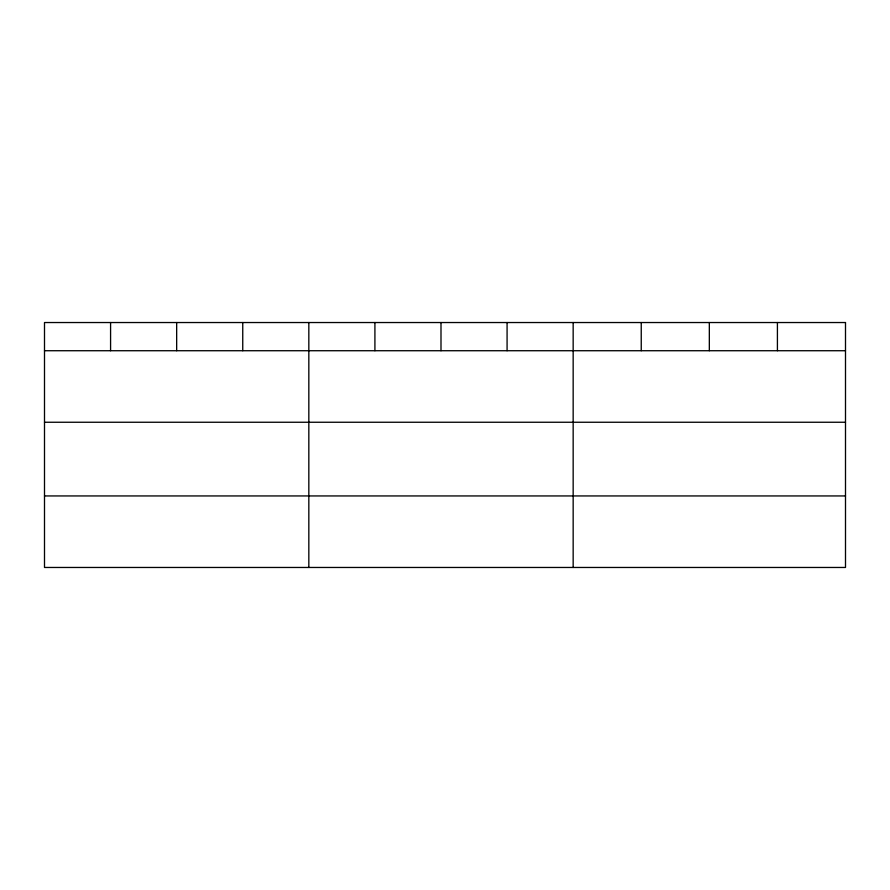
<?xml version="1.0" encoding="UTF-8"?>
<svg xmlns="http://www.w3.org/2000/svg" width="890" height="890" viewBox="0 0 890 890"><rect width="100%" height="100%" fill="white"/><g stroke="black" fill="none" stroke-linecap="round" stroke-linejoin="round"><path stroke-width="1.33" d="M44.5 350.727L845.5 350.727M44.5 422.249L845.5 422.249M44.5 495.941L845.5 495.941M777.415 322.536L777.415 350.727M709.33 322.536L709.33 350.727M641.245 322.536L641.245 350.727M573.16 322.536L573.16 567.464M507.078 322.536L507.078 350.727M440.995 322.536L440.995 350.727M374.913 322.536L374.913 350.727M308.83 322.536L308.83 567.464M242.748 322.536L242.748 350.727M176.665 322.536L176.665 350.727M110.583 322.536L110.583 350.727M845.5 322.536L44.5 322.536L44.5 567.464L845.5 567.464L845.5 322.536"/></g></svg>
